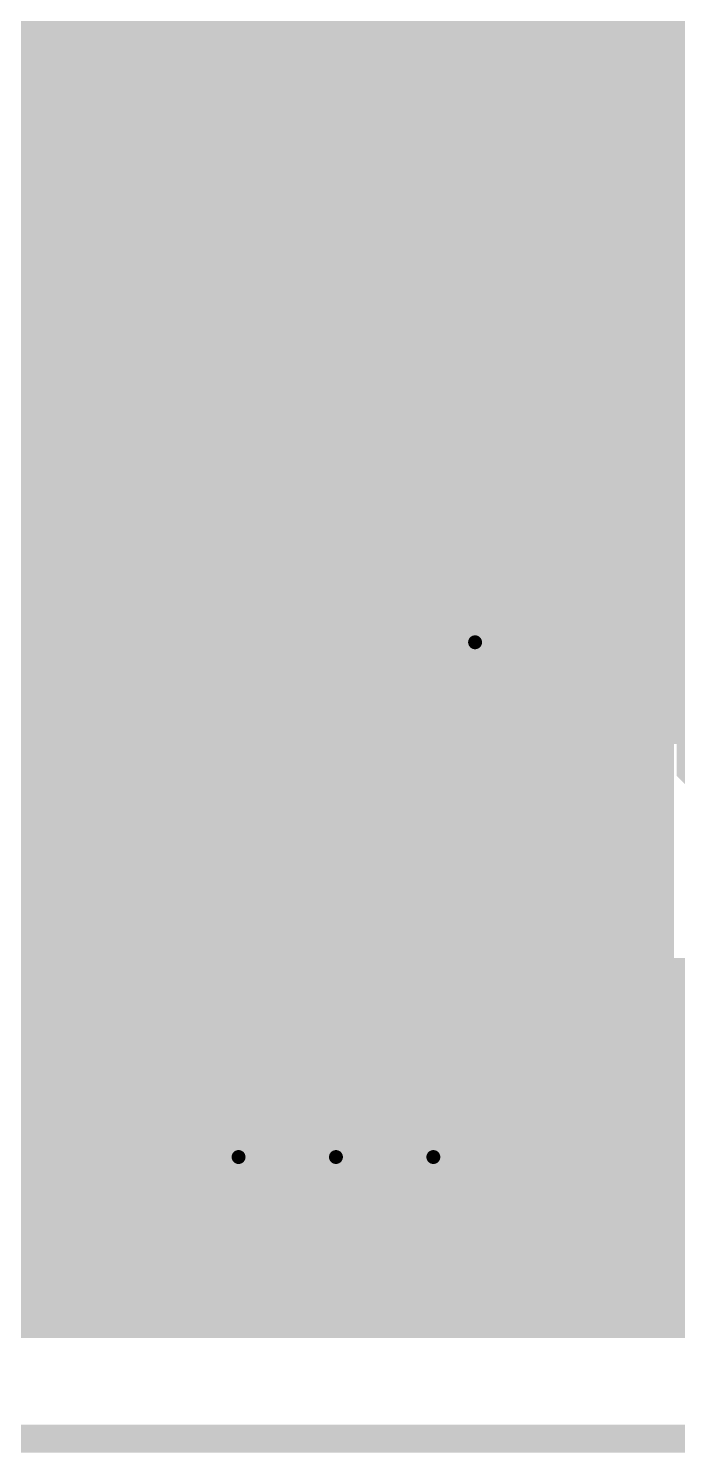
# Model space of a CAD drawing. Extents: x -72 to 72, y -47 to 50.
# Drawn here: x 55.99 to 61.92, y -6.13 to 6.87 of the extents above; entities that cross this region are included whole.
import ezdxf

# ---------------------------------------------------------------- set-up
doc = ezdxf.new("R2010")
doc.units = 0
doc.header["$MEASUREMENT"] = 0
doc.layers.get('0').update_dxf_attribs({"linetype": 'CONTINUOUS'})
for name, color, linetype in [('22-303-0_BOT', 7, 'CONTINUOUS'), ('22-303-0_DRD', 7, 'CONTINUOUS'), ('22-303-0_GND', 6, 'CONTINUOUS'), ('22-303-0_IN1', 4, 'CONTINUOUS'), ('22-303-0_IN2', 3, 'CONTINUOUS'), ('22-303-0_PWR', 5, 'CONTINUOUS'), ('22-303-0_SMB', 10, 'CONTINUOUS'), ('22-303-0_SMT', 14, 'CONTINUOUS'), ('22-303-0_SPB', 9, 'CONTINUOUS'), ('22-303-0_SPT', 12, 'CONTINUOUS'), ('22-303-0_SSB', 11, 'CONTINUOUS'), ('22-303-0_SST', 13, 'CONTINUOUS'), ('22-303-0_TOP', 8, 'CONTINUOUS'), ('THRUHOLE_TAP', 7, 'CONTINUOUS')]:
    doc.layers.add(name, color=color, linetype=linetype)

# ---------------------------------------------------------------- blocks, each defined once
blk = doc.blocks.new('RECTANGLE_9')
blk.add_solid([(0.508, 0.9017), (0.508, -0.9017), (-0.508, 0.9017), (-0.508, -0.9017)])
blk = doc.blocks.new('ROUND_44')
at = {"const_width": 0.29972}
blk.add_lwpolyline([(-0.14986, 0, 1), (0.14986, 0, 1)], format="xyb", close=True, dxfattribs=at)
blk = doc.blocks.new('ROUND_48')
at = {"const_width": 0.29972}
blk.add_lwpolyline([(-0.14986, 0, 1), (0.14986, 0, 1)], format="xyb", close=True, dxfattribs=at)
blk = doc.blocks.new('ROUND_81')
at = {"const_width": 0.0635}
blk.add_lwpolyline([(-0.03175, 0, 1), (0.03175, 0, 1)], format="xyb", close=True, dxfattribs=at)
blk = doc.blocks.new('ROUND_82')
at = {"const_width": 0.50038}
blk.add_lwpolyline([(-0.25019, 0, 1), (0.25019, 0, 1)], format="xyb", close=True, dxfattribs=at)
blk = doc.blocks.new('ROUND_53')
at = {"const_width": 0.29972}
blk.add_lwpolyline([(-0.14986, 0, 1), (0.14986, 0, 1)], format="xyb", close=True, dxfattribs=at)
blk = doc.blocks.new('RECTANGLE_7')
blk.add_solid([(0.8001, 1.6002), (0.8001, -1.6002), (-0.8001, 1.6002), (-0.8001, -1.6002)])
blk = doc.blocks.new('ROUND_95')
at = {"const_width": 0.10033}
blk.add_lwpolyline([(-0.050164, 0, 1), (0.050164, 0, 1)], format="xyb", close=True, dxfattribs=at)

msp = doc.modelspace()

# ---------------------------------------------------------------- linework, layer by layer
at = {"layer": '22-303-0_BOT'}
for points, const_width in [([(55.9054, 16.891), (55.9054, 2.4765)], 0.254), ([(56.134, 16.891), (56.134, 2.4765)], 0.254), ([(56.3626, 16.891), (56.3626, -4.953)], 0.254), ([(56.5912, 16.891), (56.5912, -4.953)], 0.254), ([(56.8198, 16.891), (56.8198, -4.953)], 0.254), ([(57.0484, 16.891), (57.0484, -4.953)], 0.254), ([(57.277, 16.891), (57.277, -4.953)], 0.254), ([(61.1632, 16.891), (61.1632, 6.15696)], 0.254), ([(61.3918, 16.891), (61.3918, 6.00964)], 0.254), ([(61.6204, 16.891), (61.6204, -4.953)], 0.254), ([(60.9346, 14.74978), (60.9346, 6.19252)], 0.254), ([(59.7916, 14.62278), (59.7916, 6.12394)], 0.254), ([(60.0202, 14.68882), (60.0202, 6.18998)], 0.254), ([(60.706, 14.56436), (60.706, 6.13664)], 0.254), ([(59.563, 14.43736), (59.563, 6.0579)], 0.254), ([(60.2488, 14.54404), (60.2488, 6.16458)], 0.254), ([(60.4774, 14.50848), (60.4774, 6.03504)], 0.254), ([(59.1058, 14.41704), (59.1058, 6.18744)], 0.254), ([(59.3344, 14.38148), (59.3344, 6.1722)], 0.254), ([(61.849, 12.2301), (61.849, 0.4699)], 0.254), ([(57.5056, 8.9535), (57.5056, -4.953)], 0.254), ([(57.7342, 8.9535), (57.7342, 5.81914)], 0.254), ([(57.9628, 8.9535), (57.9628, 6.09346)], 0.254), ([(58.1914, 8.9535), (58.1914, 6.18236)], 0.254), ([(58.42, 8.9535), (58.42, 6.17982)], 0.254), ([(58.6486, 8.9535), (58.6486, 6.07568)], 0.254), ([(58.8772, 8.9535), (58.8772, 6.1087)], 0.254), ([(62.69482, 6.9342), (54.8767, 6.9342)], 0.254), ([(62.70752, 6.7056), (54.64048, 6.7056)], 0.254), ([(62.738, 6.477), (44.77766, 6.477)], 0.254), ([(62.78118, 6.2484), (43.9674, 6.2484)], 0.254), ([(57.86882, 6.0198), (43.6626, 6.0198)], 0.254), ([(58.75782, 6.0198), (58.71464, 6.0198)], 0.254), ([(59.64682, 6.0198), (59.60364, 6.0198)], 0.254), ([(60.53582, 6.0198), (60.49264, 6.0198)], 0.254), ([(62.84468, 6.0198), (61.38164, 6.0198)], 0.254), ([(57.72404, 5.7912), (43.64228, 5.7912)], 0.254), ([(62.92342, 5.7912), (61.52896, 5.7912)], 0.254), ([(57.68848, 5.5626), (43.47464, 5.5626)], 0.254), ([(63.02502, 5.5626), (61.56452, 5.5626)], 0.254), ([(57.74436, 5.334), (44.1579, 5.334)], 0.254), ([(57.7342, 5.35686), (57.7342, 4.93014)], 0.254), ([(63.1444, 5.334), (61.50864, 5.334)], 0.254), ([(57.84596, 5.1054), (44.2722, 5.1054)], 0.254), ([(61.3918, 5.16382), (61.3918, 5.12064)], 0.254), ([(63.29172, 5.1054), (61.40704, 5.1054)], 0.254), ([(57.71388, 4.8768), (44.28744, 4.8768)], 0.254), ([(63.46698, 4.8768), (61.53658, 4.8768)], 0.254), ([(57.69102, 4.6482), (44.2087, 4.6482)], 0.254), ([(63.6778, 4.6482), (61.56198, 4.6482)], 0.254), ([(57.7342, 4.46786), (57.7342, 3.78714)], 0.254), ([(57.75706, 4.4196), (53.32222, 4.4196)], 0.254), ([(63.93434, 4.4196), (61.49594, 4.4196)], 0.254), ([(57.96534, 4.191), (53.50764, 4.191)], 0.254), ([(57.9628, 4.191), (57.9628, 4.06146)], 0.254), ([(64.25946, 4.191), (61.28766, 4.191)], 0.254), ([(61.3918, 4.27482), (61.3918, 3.97764)], 0.254), ([(57.84596, 3.9624), (53.56352, 3.9624)], 0.254), ([(64.69634, 3.9624), (61.40704, 3.9624)], 0.254), ([(57.71388, 3.7338), (53.52796, 3.7338)], 0.254), ([(65.4939, 3.7338), (61.53658, 3.7338)], 0.254), ([(57.69102, 3.5052), (53.38064, 3.5052)], 0.254), ([(70.612, 3.5052), (61.56198, 3.5052)], 0.254), ([(57.75706, 3.2766), (44.0944, 3.2766)], 0.254), ([(57.7342, 3.32486), (57.7342, -4.953)], 0.254), ([(70.612, 3.2766), (61.49594, 3.2766)], 0.254), ([(61.3918, 3.13182), (61.3918, -4.953)], 0.254), ([(57.96534, 3.048), (44.0944, 3.048)], 0.254), ([(57.9628, 3.048), (57.9628, -4.953)], 0.254), ([(58.85434, 3.048), (58.62066, 3.048)], 0.254), ([(58.6486, 3.06578), (58.6486, 2.4765)], 0.254), ([(58.8772, 3.03276), (58.8772, 2.4765)], 0.254), ([(59.74334, 3.048), (59.50966, 3.048)], 0.254), ([(59.563, 3.0861), (59.563, 2.4765)], 0.254), ([(59.7916, 3.02006), (59.7916, -4.953)], 0.254), ([(60.63234, 3.048), (60.39866, 3.048)], 0.254), ([(60.4774, 3.10896), (60.4774, -4.953)], 0.254), ([(60.706, 3.00736), (60.706, -4.953)], 0.254), ([(70.612, 3.048), (61.28766, 3.048)], 0.254), ([(58.1914, 2.9591), (58.1914, 2.4765)], 0.254), ([(58.42, 2.96418), (58.42, 2.4765)], 0.254), ([(59.1058, 2.95656), (59.1058, 2.4765)], 0.254), ([(59.3344, 2.9718), (59.3344, 2.4765)], 0.254), ([(60.0202, 2.95402), (60.0202, -4.953)], 0.254), ([(60.2488, 2.97688), (60.2488, -4.953)], 0.254), ([(60.9346, 2.95148), (60.9346, -4.953)], 0.254), ([(61.1632, 2.98704), (61.1632, -4.953)], 0.254), ([(70.612, 2.8194), (44.0944, 2.8194)], 0.254), ([(70.612, 2.5908), (44.0944, 2.5908)], 0.254), ([(56.2864, 2.4765), (54.6608, 2.4765)], 0.254), ([(56.2864, 2.4765), (56.2864, 0.0635)], 0.254), ([(59.6392, 2.4765), (58.0136, 2.4765), (58.0136, 0.0635)], 0.254), ([(58.8264, 2.4765), (58.8264, 1.27)], 0.254), ([(59.6392, 2.4765), (59.6392, 0.0635)], 0.254), ([(58.0136, 2.3622), (56.2864, 2.3622)], 0.254), ([(70.612, 2.3622), (59.6392, 2.3622)], 0.254), ([(58.0136, 2.1336), (56.2864, 2.1336)], 0.254), ([(70.612, 2.1336), (59.6392, 2.1336)], 0.254), ([(58.0136, 1.905), (56.2864, 1.905)], 0.254), ([(70.612, 1.905), (59.6392, 1.905)], 0.254), ([(58.0136, 1.6764), (56.2864, 1.6764)], 0.254), ([(70.612, 1.6764), (59.6392, 1.6764)], 0.254), ([(58.0136, 1.4478), (56.2864, 1.4478)], 0.254), ([(70.612, 1.4478), (59.6392, 1.4478)], 0.254), ([(58.8264, 1.27), (60.071, 1.27)], 0.381), ([(58.0136, 1.2192), (56.2864, 1.2192)], 0.254), ([(58.0136, 1.27), (58.8264, 1.27)], 0.254), ([(58.8264, 0.0635), (58.8264, 1.27)], 0.254), ([(59.6392, 1.27), (58.8264, 1.27)], 0.254), ([(70.612, 1.2192), (59.6392, 1.2192)], 0.254), ([(58.0136, 0.9906), (56.2864, 0.9906)], 0.254), ([(70.612, 0.9906), (59.6392, 0.9906)], 0.254), ([(58.0136, 0.762), (56.2864, 0.762)], 0.254), ([(70.612, 0.762), (59.6392, 0.762)], 0.254), ([(58.0136, 0.5334), (56.2864, 0.5334)], 0.254), ([(70.612, 0.5334), (59.6392, 0.5334)], 0.254), ([(63.9699, 0.4699), (61.7601, 0.4699), (61.7601, -1.7399)], 0.254), ([(58.0136, 0.3048), (56.2864, 0.3048)], 0.254), ([(61.7601, 0.3048), (59.6392, 0.3048)], 0.254), ([(61.7601, 0.0762), (44.08424, 0.0762)], 0.254), ([(56.2864, 0.0635), (54.6608, 0.0635)], 0.254), ([(55.9054, 0.0635), (55.9054, -0.6985)], 0.254), ([(56.134, 0.0635), (56.134, -0.6985)], 0.254), ([(59.6392, 0.0635), (58.0136, 0.0635)], 0.254), ([(58.1914, 0.0635), (58.1914, -0.6985)], 0.254), ([(58.42, 0.0635), (58.42, -0.6985)], 0.254), ([(58.6486, 0.0635), (58.6486, -0.6985)], 0.254), ([(58.8772, 0.0635), (58.8772, -0.6985)], 0.254), ([(59.1058, 0.0635), (59.1058, -0.6985)], 0.254), ([(59.3344, 0.0635), (59.3344, -0.6985)], 0.254), ([(59.563, 0.0635), (59.563, -0.6985)], 0.254), ([(61.7601, -0.1524), (44.2468, -0.1524)], 0.254), ([(61.7601, -0.381), (44.29252, -0.381)], 0.254), ([(61.7601, -0.6096), (44.2468, -0.6096)], 0.254), ([(56.2864, -0.6985), (54.6608, -0.6985)], 0.254), ([(56.2864, -0.6985), (56.2864, -3.1115)], 0.254), ([(59.6392, -0.6985), (58.0136, -0.6985), (58.0136, -3.1115)], 0.254), ([(58.8264, -0.6985), (58.8264, -1.905)], 0.254), ([(59.6392, -0.6985), (59.6392, -3.1115)], 0.254), ([(58.0136, -0.8382), (56.2864, -0.8382)], 0.254), ([(61.7601, -0.8382), (59.6392, -0.8382)], 0.254), ([(58.0136, -1.0668), (56.2864, -1.0668)], 0.254), ([(61.7601, -1.0668), (59.6392, -1.0668)], 0.254), ([(58.0136, -1.2954), (56.2864, -1.2954)], 0.254), ([(61.7601, -1.2954), (59.6392, -1.2954)], 0.254), ([(58.0136, -1.524), (56.2864, -1.524)], 0.254), ([(61.7601, -1.524), (59.6392, -1.524)], 0.254), ([(58.0136, -1.7526), (56.2864, -1.7526)], 0.254), ([(58.8264, -1.905), (58.8264, -3.4036), (58.801, -3.429)], 0.635), ([(58.8264, -1.905), (58.8264, -3.4036), (58.801, -3.429), (58.8264, -3.4036), (58.8264, -1.905)], 0.635), ([(70.612, -1.7526), (59.6392, -1.7526)], 0.254), ([(63.9699, -1.7399), (61.7601, -1.7399)], 0.254), ([(61.849, -1.7399), (61.849, -4.953)], 0.254), ([(58.0136, -1.905), (58.8264, -1.905)], 0.254), ([(58.8264, -3.1115), (58.8264, -1.905)], 0.254), ([(59.6392, -1.905), (58.8264, -1.905)], 0.254), ([(58.0136, -1.9812), (56.2864, -1.9812)], 0.254), ([(70.612, -1.9812), (59.6392, -1.9812)], 0.254), ([(58.0136, -2.2098), (56.2864, -2.2098)], 0.254), ([(70.612, -2.2098), (59.6392, -2.2098)], 0.254), ([(58.0136, -2.4384), (56.2864, -2.4384)], 0.254), ([(70.612, -2.4384), (59.6392, -2.4384)], 0.254), ([(58.0136, -2.667), (56.2864, -2.667)], 0.254), ([(70.612, -2.667), (59.6392, -2.667)], 0.254), ([(58.0136, -2.8956), (56.2864, -2.8956)], 0.254), ([(70.612, -2.8956), (59.6392, -2.8956)], 0.254), ([(56.2864, -3.1115), (54.6608, -3.1115)], 0.254), ([(55.9054, -3.1115), (55.9054, -4.953)], 0.254), ([(56.134, -3.1115), (56.134, -4.953)], 0.254), ([(59.6392, -3.1115), (58.0136, -3.1115)], 0.254), ([(58.1914, -3.1115), (58.1914, -4.953)], 0.254), ([(58.42, -3.1115), (58.42, -4.953)], 0.254), ([(58.6486, -3.1115), (58.6486, -4.953)], 0.254), ([(58.8772, -3.1115), (58.8772, -4.953)], 0.254), ([(59.1058, -3.1115), (59.1058, -4.953)], 0.254), ([(59.3344, -3.1115), (59.3344, -4.953)], 0.254), ([(59.563, -3.1115), (59.563, -4.953)], 0.254), ([(70.612, -3.1242), (43.9674, -3.1242)], 0.254), ([(70.612, -3.3528), (43.9674, -3.3528)], 0.254), ([(70.612, -3.5814), (44.79544, -3.5814)], 0.254), ([(68.7197, -3.81), (53.41366, -3.81)], 0.254), ([(68.52158, -4.0386), (53.62194, -4.0386)], 0.254), ([(68.43014, -4.2672), (53.68798, -4.2672)], 0.254), ([(68.41236, -4.4958), (53.66258, -4.4958)], 0.254), ([(68.46062, -4.7244), (53.53304, -4.7244)], 0.254), ([(68.59016, -4.953), (45.6819, -4.953)], 0.254)]:
    msp.add_lwpolyline(points, dxfattribs=dict(at, const_width=const_width))
at = {"layer": '22-303-0_BOT', "const_width": 0.254}
for points in [[(58.293, 6.19252, 0.4142136), (57.68848, 5.588)], [(58.7375, 5.99694, 0.2097578), (58.293, 6.192)], [(59.182, 6.19252, 0.2097581), (58.73711, 5.99729)], [(59.6265, 5.99694, 0.2097578), (59.182, 6.192)], [(60.071, 6.19252, 0.2097581), (59.62611, 5.99729)], [(60.5155, 5.99694, 0.2097578), (60.071, 6.192)], [(60.96, 6.19252, 0.2097581), (60.51511, 5.99729)], [(61.56452, 5.588, 0.4142136), (60.96, 6.19252)], [(57.68848, 5.588, 0.2097575), (57.8837, 5.14311)], [(61.36894, 5.1435, 0.2097578), (61.564, 5.588)], [(57.88406, 5.1435, 0.2097578), (57.689, 4.699)], [(61.56452, 4.699, 0.2097575), (61.36929, 5.14388)], [(57.68848, 4.699, 0.3195268), (58.09488, 4.1275)], [(61.15558, 4.1275, 0.3206216), (61.56452, 4.699)], [(58.09488, 4.1275, 0.3195266), (57.68848, 3.556)], [(61.56452, 3.556, 0.3206225), (61.15558, 4.1275)], [(57.68848, 3.556, 0.4142136), (58.293, 2.95148)], [(60.96, 2.95148, 0.4142136), (61.56452, 3.556)], [(58.293, 2.95148, 0.2097569), (58.73788, 3.1467)], [(58.7375, 3.14706, 0.2097578), (59.182, 2.952)], [(59.182, 2.95148, 0.2097569), (59.62688, 3.1467)], [(59.6265, 3.14706, 0.2097578), (60.071, 2.952)], [(60.071, 2.95148, 0.2097569), (60.51588, 3.1467)], [(60.5155, 3.14706, 0.2097578), (60.96, 2.952)]]:
    msp.add_lwpolyline(points, format="xyb", dxfattribs=at)
at = {"layer": '22-303-0_DRD', "const_width": 0.254}
for points in [[(58.928, 6.223), (57.658, 4.953)], [(58.928, 4.953), (57.658, 6.223)], [(59.817, 6.223), (58.547, 4.953)], [(59.817, 4.953), (58.547, 6.223)], [(60.706, 6.223), (59.436, 4.953)], [(60.706, 4.953), (59.436, 6.223)], [(61.595, 6.223), (60.325, 4.953)], [(61.595, 4.953), (60.325, 6.223)], [(58.928, 5.334), (57.658, 4.064)], [(58.928, 4.064), (57.658, 5.334)], [(59.817, 5.334), (58.547, 4.064)], [(59.817, 4.064), (58.547, 5.334)], [(60.706, 5.334), (59.436, 4.064)], [(60.706, 4.064), (59.436, 5.334)], [(61.595, 5.334), (60.325, 4.064)], [(61.595, 4.064), (60.325, 5.334)], [(58.928, 4.191), (57.658, 2.921)], [(58.928, 2.921), (57.658, 4.191)], [(59.817, 4.191), (58.547, 2.921)], [(59.817, 2.921), (58.547, 4.191)], [(60.706, 4.191), (59.436, 2.921)], [(60.706, 2.921), (59.436, 4.191)], [(61.595, 4.191), (60.325, 2.921)], [(61.595, 2.921), (60.325, 4.191)], [(60.706, 1.905), (59.436, 0.635)], [(60.706, 0.635), (59.436, 1.905)], [(58.547, -2.794), (57.277, -4.064)], [(58.547, -4.064), (57.277, -2.794)], [(59.436, -2.794), (58.166, -4.064)], [(59.436, -4.064), (58.166, -2.794)], [(59.436, -2.794), (58.166, -4.064)], [(59.436, -4.064), (58.166, -2.794)], [(59.436, -2.794), (58.166, -4.064)], [(59.436, -4.064), (58.166, -2.794)], [(60.325, -2.794), (59.055, -4.064)], [(60.325, -4.064), (59.055, -2.794)], [(69.99986, -5.99948), (-69.99986, -5.99948)]]:
    msp.add_lwpolyline(points, dxfattribs=at)
at = {"layer": '22-303-0_GND', "const_width": 0.254}
msp.add_lwpolyline([(69.99986, -5.99948), (-69.99986, -5.99948)], dxfattribs=at)
at = {"layer": '22-303-0_IN1'}
for points, const_width in [([(56.9214, 17.526), (56.9214, 2.413)], 0.254), ([(57.15, 17.526), (57.15, 2.413)], 0.254), ([(57.3786, 17.526), (57.3786, 2.413)], 0.254), ([(60.1218, 17.526), (60.1218, 2.413)], 0.254), ([(60.3504, 17.526), (60.3504, 2.413)], 0.254), ([(60.579, 17.526), (60.579, 2.413)], 0.254), ([(60.8076, 17.526), (60.8076, 2.413)], 0.254), ([(61.0362, 17.526), (61.0362, 2.413)], 0.254), ([(61.2648, 17.526), (61.2648, 2.413)], 0.254), ([(61.4934, 17.526), (61.4934, 2.413)], 0.254), ([(61.595, 17.526), (61.595, 2.413)], 0.254), ([(60.96, 5.588), (60.96, 14.986), (60.79236, 15.15364), (60.49264, 15.15364), (60.452, 15.113)], 1.27), ([(56.769, 14.732), (56.769, 2.413)], 0.254), ([(58.7502, 8.60806), (58.7502, 2.413)], 0.254), ([(57.6072, 8.53186), (57.6072, 2.413)], 0.254), ([(58.9788, 8.36676), (58.9788, 2.413)], 0.254), ([(59.8932, 8.36676), (59.8932, 2.413)], 0.254), ([(57.8358, 8.255), (57.8358, 2.413)], 0.254), ([(58.5216, 8.27278), (58.5216, 2.413)], 0.254), ([(59.2074, 8.2042), (59.2074, 2.413)], 0.254), ([(59.6646, 8.2042), (59.6646, 2.413)], 0.254), ([(58.0644, 8.1661), (58.0644, 2.413)], 0.254), ([(58.293, 8.17118), (58.293, 2.413)], 0.254), ([(59.436, 8.15848), (59.436, 2.413)], 0.254), ([(61.595, 6.985), (56.769, 6.985)], 0.254), ([(61.595, 6.7564), (56.769, 6.7564)], 0.254), ([(61.595, 6.5278), (56.769, 6.5278)], 0.254), ([(61.595, 6.2992), (56.769, 6.2992)], 0.254), ([(61.341, 6.35), (57.658, 6.35), (57.658, 3.048)], 0.254), ([(57.7596, 6.35), (57.7596, 3.048)], 0.254), ([(57.9882, 6.35), (57.9882, 3.048)], 0.254), ([(58.2168, 6.35), (58.2168, 3.048)], 0.254), ([(58.4454, 6.35), (58.4454, 3.048)], 0.254), ([(58.674, 6.35), (58.674, 3.048)], 0.254), ([(58.9026, 6.35), (58.9026, 3.048)], 0.254), ([(59.1312, 6.35), (59.1312, 3.048)], 0.254), ([(59.3598, 6.35), (59.3598, 3.048)], 0.254), ([(59.5884, 6.35), (59.5884, 3.048)], 0.254), ([(59.817, 6.35), (59.817, 3.048)], 0.254), ([(60.0456, 6.35), (60.0456, 3.048)], 0.254), ([(60.2742, 6.35), (60.2742, 3.048)], 0.254), ([(60.5028, 6.35), (60.5028, 3.048)], 0.254), ([(60.7314, 6.35), (60.7314, 3.048)], 0.254), ([(60.96, 6.35), (60.96, 3.048)], 0.254), ([(61.1886, 6.35), (61.1886, 3.048)], 0.254), ([(61.341, 6.35), (61.341, 3.048)], 0.254), ([(61.341, 6.1214), (57.658, 6.1214)], 0.254), ([(61.595, 6.0706), (56.769, 6.0706)], 0.254), ([(60.96, 4.699), (60.96, 5.588)], 1.27), ([(61.341, 5.8928), (57.658, 5.8928)], 0.254), ([(61.595, 5.842), (56.769, 5.842)], 0.254), ([(61.595, 5.6134), (56.769, 5.6134)], 0.254), ([(61.341, 5.6642), (57.658, 5.6642)], 0.254), ([(61.595, 5.3848), (56.769, 5.3848)], 0.254), ([(61.341, 5.4356), (57.658, 5.4356)], 0.254), ([(61.341, 5.207), (57.658, 5.207)], 0.254), ([(61.595, 5.1562), (56.769, 5.1562)], 0.254), ([(61.341, 4.9784), (57.658, 4.9784)], 0.254), ([(61.595, 4.9276), (56.769, 4.9276)], 0.254), ([(61.595, 4.699), (56.769, 4.699)], 0.254), ([(61.341, 4.7498), (57.658, 4.7498)], 0.254), ([(61.595, 4.4704), (56.769, 4.4704)], 0.254), ([(61.341, 4.5212), (57.658, 4.5212)], 0.254), ([(61.595, 4.2418), (56.769, 4.2418)], 0.254), ([(61.341, 4.2926), (57.658, 4.2926)], 0.254), ([(61.341, 4.064), (57.658, 4.064)], 0.254), ([(61.595, 4.0132), (56.769, 4.0132)], 0.254), ([(61.595, 3.7846), (56.769, 3.7846)], 0.254), ([(61.341, 3.8354), (57.658, 3.8354)], 0.254), ([(61.595, 3.556), (56.769, 3.556)], 0.254), ([(61.341, 3.6068), (57.658, 3.6068)], 0.254), ([(61.595, 3.3274), (56.769, 3.3274)], 0.254), ([(61.341, 3.3782), (57.658, 3.3782)], 0.254), ([(61.341, 3.1496), (57.658, 3.1496)], 0.254), ([(61.595, 3.0988), (56.769, 3.0988)], 0.254), ([(58.166, 3.048), (57.658, 3.048)], 0.254), ([(61.341, 3.048), (58.166, 3.048)], 0.254), ([(61.595, 2.8702), (56.769, 2.8702)], 0.254), ([(61.595, 2.6416), (56.769, 2.6416)], 0.254), ([(61.595, 2.413), (56.769, 2.413)], 0.254)]:
    msp.add_lwpolyline(points, dxfattribs=dict(at, const_width=const_width))
at = {"layer": '22-303-0_IN2', "const_width": 0.254}
for points in [[(64.84874, 10.9347), (60.80506, 6.89356)], [(61.849, 7.93496), (61.849, 0.4699)], [(61.6204, 7.70636), (61.6204, -4.953)], [(61.3918, 7.47776), (61.3918, 6.00964)], [(61.1632, 7.24916), (61.1632, 6.15696)], [(62.69482, 6.9342), (60.84824, 6.9342)], [(60.9346, 7.02056), (60.9346, 6.19252)], [(60.706, 6.81228), (60.706, 6.13664)], [(62.70752, 6.7056), (54.64048, 6.7056)], [(60.452, 6.7437), (54.70144, 6.7437)], [(55.9054, 6.7437), (55.9054, -4.953)], [(56.134, 6.7437), (56.134, -4.953)], [(56.3626, 6.7437), (56.3626, -4.953)], [(56.5912, 6.7437), (56.5912, -4.953)], [(56.8198, 6.7437), (56.8198, -4.953)], [(57.0484, 6.7437), (57.0484, -4.953)], [(57.277, 6.7437), (57.277, -4.953)], [(57.5056, 6.7437), (57.5056, -4.953)], [(57.7342, 6.7437), (57.7342, 5.81914)], [(57.9628, 6.7437), (57.9628, 6.09346)], [(58.1914, 6.7437), (58.1914, 6.18236)], [(58.42, 6.7437), (58.42, 6.17982)], [(58.6486, 6.7437), (58.6486, 6.07568)], [(58.8772, 6.7437), (58.8772, 6.1087)], [(59.1058, 6.7437), (59.1058, 6.18744)], [(59.3344, 6.7437), (59.3344, 6.1722)], [(59.563, 6.7437), (59.563, 6.0579)], [(59.7916, 6.7437), (59.7916, 6.12394)], [(60.0202, 6.7437), (60.0202, 6.18998)], [(60.2488, 6.7437), (60.2488, 6.16458)], [(60.4774, 6.7437), (60.4774, 6.03504)], [(62.738, 6.477), (44.77766, 6.477)], [(62.78118, 6.2484), (42.25544, 6.2484)], [(57.86882, 6.0198), (42.02684, 6.0198)], [(58.75782, 6.0198), (58.71464, 6.0198)], [(59.64682, 6.0198), (59.60364, 6.0198)], [(60.53582, 6.0198), (60.49264, 6.0198)], [(62.84468, 6.0198), (61.38164, 6.0198)], [(57.72404, 5.7912), (41.79824, 5.7912)], [(62.92342, 5.7912), (61.52896, 5.7912)], [(57.68848, 5.5626), (41.56964, 5.5626)], [(63.02502, 5.5626), (61.56452, 5.5626)], [(57.74436, 5.334), (52.39004, 5.334)], [(57.7342, 5.35686), (57.7342, 4.93014)], [(63.1444, 5.334), (61.50864, 5.334)], [(57.84596, 5.1054), (52.61864, 5.1054)], [(61.3918, 5.16382), (61.3918, 5.12064)], [(63.29172, 5.1054), (61.40704, 5.1054)], [(57.71388, 4.8768), (53.48224, 4.8768)], [(63.46698, 4.8768), (61.53658, 4.8768)], [(57.69102, 4.6482), (53.71084, 4.6482)], [(63.6778, 4.6482), (61.56198, 4.6482)], [(57.7342, 4.46786), (57.7342, 3.78714)], [(57.75706, 4.4196), (53.92928, 4.4196)], [(63.93434, 4.4196), (61.49594, 4.4196)], [(57.96534, 4.191), (54.0004, 4.191)], [(57.9628, 4.191), (57.9628, 4.06146)], [(64.25946, 4.191), (61.28766, 4.191)], [(61.3918, 4.27482), (61.3918, 3.97764)], [(57.84596, 3.9624), (54.0004, 3.9624)], [(64.69634, 3.9624), (61.40704, 3.9624)], [(57.71388, 3.7338), (54.0004, 3.7338)], [(65.4939, 3.7338), (61.53658, 3.7338)], [(57.69102, 3.5052), (53.95976, 3.5052)], [(70.612, 3.5052), (61.56198, 3.5052)], [(57.75706, 3.2766), (53.76164, 3.2766)], [(57.7342, 3.32486), (57.7342, -4.953)], [(70.612, 3.2766), (61.49594, 3.2766)], [(61.3918, 3.13182), (61.3918, -4.953)], [(57.96534, 3.048), (53.53304, 3.048)], [(57.9628, 3.048), (57.9628, -4.953)], [(58.85434, 3.048), (58.62066, 3.048)], [(58.6486, 3.06578), (58.6486, -4.953)], [(58.8772, 3.03276), (58.8772, -4.953)], [(59.74334, 3.048), (59.50966, 3.048)], [(59.563, 3.0861), (59.563, -4.953)], [(59.7916, 3.02006), (59.7916, -4.953)], [(60.63234, 3.048), (60.39866, 3.048)], [(60.4774, 3.10896), (60.4774, -4.953)], [(60.706, 3.00736), (60.706, -4.953)], [(70.612, 3.048), (61.28766, 3.048)], [(58.1914, 2.9591), (58.1914, -4.953)], [(58.42, 2.96418), (58.42, -4.953)], [(59.1058, 2.95656), (59.1058, -4.953)], [(59.3344, 2.9718), (59.3344, -4.953)], [(60.0202, 2.95402), (60.0202, -4.953)], [(60.2488, 2.97688), (60.2488, -4.953)], [(60.9346, 2.95148), (60.9346, -4.953)], [(61.1632, 2.98704), (61.1632, -4.953)], [(70.612, 2.8194), (53.4924, 2.8194)], [(70.612, 2.5908), (53.4924, 2.5908)], [(70.612, 2.3622), (53.4924, 2.3622)], [(70.612, 2.1336), (53.4924, 2.1336)], [(70.612, 1.905), (54.5719, 1.905)], [(70.612, 1.6764), (54.6862, 1.6764)], [(70.612, 1.4478), (54.70144, 1.4478)], [(70.612, 1.2192), (54.6227, 1.2192)], [(70.612, 0.9906), (54.38648, 0.9906)], [(70.612, 0.762), (53.4924, 0.762)], [(70.612, 0.5334), (53.4924, 0.5334)], [(63.9699, 0.4699), (61.7601, 0.4699), (61.7601, -1.7399)], [(61.7601, 0.3048), (53.4924, 0.3048)], [(61.7601, 0.0762), (53.4924, 0.0762)], [(61.7601, -0.1524), (53.4924, -0.1524)], [(61.7601, -0.381), (53.4924, -0.381)], [(61.7601, -0.6096), (53.4924, -0.6096)], [(61.7601, -0.8382), (54.33314, -0.8382)], [(61.7601, -1.0668), (54.60746, -1.0668)], [(61.7601, -1.2954), (54.69636, -1.2954)], [(61.7601, -1.524), (54.69382, -1.524)], [(70.612, -1.7526), (54.58968, -1.7526)], [(63.9699, -1.7399), (61.7601, -1.7399)], [(61.849, -1.7399), (61.849, -4.953)], [(70.612, -1.9812), (54.25694, -1.9812)], [(70.612, -2.2098), (53.4924, -2.2098)], [(70.612, -2.4384), (53.4924, -2.4384)], [(70.612, -2.667), (53.4924, -2.667)], [(70.612, -2.8956), (53.4924, -2.8956)], [(70.612, -3.1242), (53.4924, -3.1242)], [(70.612, -3.3528), (53.4924, -3.3528)], [(70.612, -3.5814), (53.4924, -3.5814)], [(70.612, -3.81), (53.4924, -3.81)], [(70.612, -4.0386), (53.62194, -4.0386)], [(70.612, -4.2672), (53.68798, -4.2672)], [(70.612, -4.4958), (53.66258, -4.4958)], [(70.612, -4.7244), (53.53304, -4.7244)], [(70.612, -4.953), (45.6819, -4.953)]]:
    msp.add_lwpolyline(points, dxfattribs=at)
for points in [[(60.452, 6.7437, 0.1989116), (60.80223, 6.88877)], [(60.452, 6.7437, 0.1989116), (60.80223, 6.88877)], [(58.293, 6.19252, 0.4142136), (57.68848, 5.588)], [(58.7375, 5.99694, 0.2097578), (58.293, 6.192)], [(59.182, 6.19252, 0.2097581), (58.73711, 5.99729)], [(59.6265, 5.99694, 0.2097578), (59.182, 6.192)], [(60.071, 6.19252, 0.2097581), (59.62611, 5.99729)], [(60.5155, 5.99694, 0.2097578), (60.071, 6.192)], [(60.96, 6.19252, 0.2097581), (60.51511, 5.99729)], [(61.56452, 5.588, 0.4142136), (60.96, 6.19252)], [(57.68848, 5.588, 0.2097575), (57.8837, 5.14311)], [(61.36894, 5.1435, 0.2097578), (61.564, 5.588)], [(57.88406, 5.1435, 0.2097578), (57.689, 4.699)], [(61.56452, 4.699, 0.2097575), (61.36929, 5.14388)], [(57.68848, 4.699, 0.3195268), (58.09488, 4.1275)], [(61.15558, 4.1275, 0.3206216), (61.56452, 4.699)], [(58.09488, 4.1275, 0.3195266), (57.68848, 3.556)], [(61.56452, 3.556, 0.3206225), (61.15558, 4.1275)], [(57.68848, 3.556, 0.4142136), (58.293, 2.95148)], [(60.96, 2.95148, 0.4142136), (61.56452, 3.556)], [(58.293, 2.95148, 0.2097569), (58.73788, 3.1467)], [(58.7375, 3.14706, 0.2097578), (59.182, 2.952)], [(59.182, 2.95148, 0.2097569), (59.62688, 3.1467)], [(59.6265, 3.14706, 0.2097578), (60.071, 2.952)], [(60.071, 2.95148, 0.2097569), (60.51588, 3.1467)], [(60.5155, 3.14706, 0.2097578), (60.96, 2.952)]]:
    msp.add_lwpolyline(points, format="xyb", dxfattribs=at)
at = {"layer": '22-303-0_PWR', "const_width": 0.254}
msp.add_lwpolyline([(69.99986, -5.99948), (-69.99986, -5.99948)], dxfattribs=at)
at = {"layer": '22-303-0_SSB', "const_width": 0.1524}
for points in [[(59.817, -0.127), (59.817, 2.667), (54.483, 2.667), (54.483, -0.127), (59.817, -0.127)], [(60.86856, 2.46126), (61.0362, 2.51968), (61.20638, 2.51968), (61.37656, 2.46126), (61.37656, 2.10566), (61.20638, 2.0447), (61.0362, 2.0447), (60.86856, 2.10566), (60.86856, 2.46126), (60.69838, 2.51968), (60.5282, 2.51968), (60.36056, 2.46126), (60.36056, 2.10566), (60.5282, 2.0447), (60.69838, 2.0447), (60.86856, 2.10566)], [(60.5282, 1.2065), (60.36056, 1.32588), (60.36056, 1.5621), (60.5282, 1.68148), (60.69838, 1.68148), (61.0362, 1.44526), (61.37656, 1.68148), (61.37656, 1.2065)], [(60.86856, 0.66548), (60.36056, 0.84328)], [(60.86856, 0.3683), (60.86856, 0.7239), (61.0362, 0.84328), (61.20638, 0.84328), (61.37656, 0.7239), (61.37656, 0.3683), (60.36056, 0.3683)], [(59.817, -3.302), (59.817, -0.508), (54.483, -0.508), (54.483, -3.302), (59.817, -3.302)], [(60.36056, -1.01092), (61.37656, -0.65532), (61.37656, -1.12776)], [(60.5282, -1.96596), (60.36056, -1.84912), (60.36056, -1.61036), (60.5282, -1.49352), (60.69838, -1.49352), (61.0362, -1.72974), (61.37656, -1.49352), (61.37656, -1.96596)], [(60.86856, -2.50952), (60.36056, -2.33172)], [(60.86856, -2.80416), (60.86856, -2.44856), (61.0362, -2.33172), (61.20638, -2.33172), (61.37656, -2.44856), (61.37656, -2.80416), (60.36056, -2.80416)]]:
    msp.add_lwpolyline(points, dxfattribs=at)
at = {"layer": '22-303-0_SST'}
for points, const_width in [([(60.04814, 5.06222), (59.8805, 4.94284), (59.71032, 4.88442), (59.3725, 4.88442), (59.20232, 4.94284), (59.03214, 5.06222), (59.03214, 5.17906), (59.20232, 5.29844), (59.3725, 5.35686), (59.71032, 5.35686), (59.8805, 5.29844), (60.04814, 5.17906), (60.04814, 5.06222)], 0.1524), ([(59.8805, 4.04622), (60.04814, 4.16306), (60.04814, 4.40182), (59.8805, 4.51866), (59.71032, 4.51866), (59.3725, 4.28244), (59.03214, 4.51866), (59.03214, 4.04622)], 0.1524), ([(57.98312, 3.95732), (57.65546, 3.95732)], 0.1524), ([(57.6961, 3.99288), (57.6961, 3.61696)], 0.1524), ([(57.83326, 4.02844), (57.83326, 3.5814)], 0.1524), ([(57.97042, 3.96748), (57.97042, 3.63982)], 0.1524), ([(58.04154, 3.82016), (57.5945, 3.82016)], 0.1524), ([(58.00598, 3.683), (57.63006, 3.683)], 0.1524), ([(59.8805, 3.68046), (60.04814, 3.62204), (60.04814, 3.26644), (59.8805, 3.20802), (59.20232, 3.20802), (59.03214, 3.26644), (59.03214, 3.62204), (59.20232, 3.68046)], 0.1524), ([(57.61228, 2.9972), (57.61228, 3.29692), (58.51398, 3.29692), (59.81192, 1.99898), (59.81192, -3.29692), (57.64276, -3.29692), (57.64276, -2.98704)], 0.1524), ([(70.46468, 1.36398), (60.66536, 1.36398), (60.66536, -2.2352), (70.46468, -2.2352), (70.46468, 1.36398)], 0.20066), ([(63.76416, 1.36398), (63.6651, 1.36398), (61.96584, 1.36398), (62.865, 0.56388)], 0.20066), ([(60.66536, 0.36576), (61.06414, 0.36576), (61.06414, -1.83388), (70.06336, -1.83388), (70.06336, 0.36576), (70.46468, 0.36576)], 0.20066)]:
    msp.add_lwpolyline(points, dxfattribs=dict(at, const_width=const_width))
at = {"layer": '22-303-0_SST', "const_width": 0.1524}
for points in [[(57.81802, 4.02844, 0.4142136), (57.5945, 3.80492)], [(58.04154, 3.80492, 0.4142136), (57.81802, 4.02844)], [(57.5945, 3.80492, 0.4142136), (57.81802, 3.5814)], [(57.81802, 3.5814, 0.4142136), (58.04154, 3.80492)], [(56.515, 3.1496, 0.4142136), (53.3654, 0)], [(59.6646, 0, 0.4142136), (56.515, 3.1496)], [(53.3654, 0, 0.4142136), (56.515, -3.1496)], [(56.515, -3.1496, 0.4142136), (59.6646, 0)]]:
    msp.add_lwpolyline(points, format="xyb", dxfattribs=at)
at = {"layer": '22-303-0_TOP'}
for points, const_width in [([(55.9054, 8.29564), (55.9054, 6.18744)], 0.254), ([(56.134, 8.29564), (56.134, 6.41604)], 0.254), ([(56.3626, 8.29564), (56.3626, 6.64464)], 0.254), ([(56.5912, 8.29564), (56.5912, 6.87324)], 0.254), ([(56.79948, 7.08152), (53.5559, 3.8354)], 0.254), ([(61.82106, 7.07644), (62.45352, 6.44652)], 0.254), ([(56.65216, 6.9342), (54.8767, 6.9342)], 0.254), ([(62.69482, 6.9342), (61.96584, 6.9342)], 0.254), ([(51.31054, 2.27584), (52.69484, 2.27584), (57.15, 6.731), (61.468, 6.731), (62.103, 6.096), (62.103, 0.127), (62.865, -0.635)], 0.381), ([(56.42356, 6.7056), (54.64048, 6.7056)], 0.254), ([(56.19496, 6.477), (44.77766, 6.477)], 0.254), ([(55.96636, 6.2484), (41.82618, 6.2484)], 0.254), ([(61.341, 5.842), (57.785, 5.842), (57.785, 3.048)], 0.254), ([(57.8866, 5.842), (57.8866, 3.048)], 0.254), ([(58.1152, 5.842), (58.1152, 3.048)], 0.254), ([(58.3438, 5.842), (58.3438, 3.048)], 0.254), ([(58.5724, 5.842), (58.5724, 3.048)], 0.254), ([(58.801, 5.842), (58.801, 3.048)], 0.254), ([(59.0296, 5.842), (59.0296, 3.048)], 0.254), ([(59.2582, 5.842), (59.2582, 3.048)], 0.254), ([(59.4868, 5.842), (59.4868, 3.048)], 0.254), ([(59.7154, 5.842), (59.7154, 3.048)], 0.254), ([(59.944, 5.842), (59.944, 3.048)], 0.254), ([(60.1726, 5.842), (60.1726, 3.048)], 0.254), ([(60.4012, 5.842), (60.4012, 3.048)], 0.254), ([(60.6298, 5.842), (60.6298, 3.048)], 0.254), ([(60.8584, 5.842), (60.8584, 3.048)], 0.254), ([(61.087, 5.842), (61.087, 3.048)], 0.254), ([(61.3156, 5.842), (61.3156, 3.048)], 0.254), ([(61.341, 5.842), (61.341, 3.048)], 0.254), ([(61.341, 5.6642), (57.785, 5.6642)], 0.254), ([(61.341, 5.4356), (57.785, 5.4356)], 0.254), ([(56.515, 2.49936), (56.515, 3.28422), (57.89168, 4.699), (58.293, 4.699)], 1.27), ([(61.341, 5.207), (57.785, 5.207)], 0.254), ([(60.071, 4.699), (59.182, 4.699), (58.293, 4.699)], 1.27), ([(60.071, 4.699), (60.96, 4.699)], 1.27), ([(61.341, 4.9784), (57.785, 4.9784)], 0.254), ([(61.341, 4.7498), (57.785, 4.7498)], 0.254), ([(61.341, 4.5212), (57.785, 4.5212)], 0.254), ([(61.341, 4.2926), (57.785, 4.2926)], 0.254), ([(61.341, 4.064), (57.785, 4.064)], 0.254), ([(61.341, 3.8354), (57.785, 3.8354)], 0.254), ([(61.341, 3.6068), (57.785, 3.6068)], 0.254), ([(61.341, 3.3782), (57.785, 3.3782)], 0.254), ([(61.341, 3.1496), (57.785, 3.1496)], 0.254), ([(61.341, 3.048), (57.785, 3.048)], 0.254), ([(56.515, 2.49936), (56.515, 2.413), (56.007, 2.921), (54.356, 2.921), (53.0606, 1.6256), (51.31054, 1.6256)], 0.381), ([(57.6199, 2.64922), (57.6199, 0.82042)], 0.254), ([(57.7342, 2.61874), (57.7342, 0.82042)], 0.254), ([(61.341, 2.6162), (57.785, 2.6162)], 0.254), ([(57.9628, 2.6162), (57.9628, 0.82042)], 0.254), ([(58.1914, 2.6162), (58.1914, 0.82042)], 0.254), ([(58.42, 2.6162), (58.42, 0.82042)], 0.254), ([(58.6486, 2.6162), (58.6486, 0.82042)], 0.254), ([(58.8772, 2.6162), (58.8772, 0.82042)], 0.254), ([(59.1058, 2.6162), (59.1058, 0.82042)], 0.254), ([(59.3344, 2.6162), (59.3344, 0.76708)], 0.254), ([(59.563, 2.6162), (59.563, 0.5715)], 0.254), ([(59.7916, 2.6162), (59.7916, 0.3429)], 0.254), ([(60.0202, 2.6162), (60.0202, 0.1143)], 0.254), ([(60.2488, 2.6162), (60.2488, -0.11176)], 0.254), ([(60.4774, 2.6162), (60.4774, -0.34036)], 0.254), ([(60.706, 2.6162), (60.706, -0.56896)], 0.254), ([(60.9346, 2.6162), (60.9346, -0.79756)], 0.254), ([(61.1632, 2.6162), (61.1632, -1.02616)], 0.254), ([(61.3918, 2.61874), (61.3918, -1.25476)], 0.254), ([(61.6077, 2.70764), (61.6077, 0.127)], 0.254), ([(61.6077, 2.5908), (57.6199, 2.5908)], 0.254), ([(61.6077, 2.3622), (57.6199, 2.3622)], 0.254), ([(61.6077, 2.1336), (57.6199, 2.1336)], 0.254), ([(61.6077, 1.905), (57.6199, 1.905)], 0.254), ([(61.6077, 1.6764), (57.6199, 1.6764)], 0.254), ([(61.6077, 1.4478), (57.6199, 1.4478)], 0.254), ([(61.6077, 1.2192), (57.6199, 1.2192)], 0.254), ([(61.6077, 0.9906), (57.6199, 0.9906)], 0.254), ([(59.11088, 0.82042), (57.6199, 0.82042)], 0.254), ([(61.6077, 0.762), (59.34202, 0.762)], 0.254), ([(59.4614, 0.6731), (61.7601, -1.62306)], 0.254), ([(61.6077, 0.5334), (59.6011, 0.5334)], 0.254), ([(51.31054, 0.32512), (59.11088, 0.32512), (61.595, -2.159), (63.881, -2.159), (64.86398, -1.17602), (64.86398, -0.635)], 0.381), ([(61.6077, 0.3048), (59.8297, 0.3048)], 0.254), ([(61.61024, 0.0762), (60.0583, 0.0762)], 0.254), ([(61.6204, 0.01524), (61.6204, -1.48336)], 0.254), ([(61.69406, -0.1524), (60.2869, -0.1524)], 0.254), ([(61.7601, -0.23114), (61.7601, -1.62306)], 0.254), ([(51.31054, -0.32512), (58.74512, -0.32512), (61.214, -2.794), (64.897, -2.794), (66.8655, -0.8255), (66.8655, -0.635)], 0.381), ([(61.7601, -0.381), (60.5155, -0.381)], 0.254), ([(51.31054, -2.27584), (52.44084, -2.27584), (54.864, -4.699), (59.436, -4.699), (60.706, -3.429), (66.294, -3.429), (68.86448, -0.85852), (68.86448, -0.635)], 0.381), ([(61.7601, -0.6096), (60.7441, -0.6096)], 0.254), ([(58.53938, -0.82042), (57.6199, -0.82042)], 0.254), ([(57.6199, -0.82042), (57.6199, -4.2037)], 0.254), ([(58.55716, -0.8382), (57.6199, -0.8382)], 0.254), ([(57.7342, -0.82042), (57.7342, -4.2037)], 0.254), ([(57.9628, -0.82042), (57.9628, -4.2037)], 0.254), ([(58.1914, -0.82042), (58.1914, -4.2037)], 0.254), ([(58.42, -0.82042), (58.42, -4.2037)], 0.254), ([(58.53938, -0.82042), (60.6552, -2.93624)], 0.254), ([(61.7601, -0.8382), (60.9727, -0.8382)], 0.254), ([(58.6486, -0.92964), (58.6486, -4.2037)], 0.254), ([(58.78576, -1.0668), (57.6199, -1.0668)], 0.254), ([(58.8772, -1.15824), (58.8772, -4.2037)], 0.254), ([(61.7601, -1.0668), (61.2013, -1.0668)], 0.254), ([(59.01436, -1.2954), (57.6199, -1.2954)], 0.254), ([(61.7601, -1.2954), (61.43244, -1.2954)], 0.254), ([(59.1058, -1.38684), (59.1058, -4.2037)], 0.254), ([(59.24296, -1.524), (57.6199, -1.524)], 0.254), ([(61.7601, -1.524), (61.66104, -1.524)], 0.254), ([(59.3344, -1.61544), (59.3344, -4.09956)], 0.254), ([(59.47156, -1.7526), (57.6199, -1.7526)], 0.254), ([(59.563, -1.84404), (59.563, -3.87096)], 0.254), ([(59.70016, -1.9812), (57.6199, -1.9812)], 0.254), ([(59.7916, -2.07264), (59.7916, -3.64236)], 0.254), ([(58.801, -3.429), (58.8264, -3.4036), (58.8264, -2.49936), (56.515, -2.49936)], 0.635), ([(59.92876, -2.2098), (57.6199, -2.2098)], 0.254), ([(60.0202, -2.30124), (60.0202, -3.41376)], 0.254), ([(60.15736, -2.4384), (57.6199, -2.4384)], 0.254), ([(55.4101, -2.49936), (56.515, -2.49936)], 0.254), ([(57.6199, -2.49936), (56.515, -2.49936)], 0.254), ([(60.2488, -2.52984), (60.2488, -3.18516)], 0.254), ([(60.38596, -2.667), (57.6199, -2.667)], 0.254), ([(60.4774, -2.75844), (60.4774, -2.98958)], 0.254), ([(60.61456, -2.8956), (57.6199, -2.8956)], 0.254), ([(60.35548, -3.07848), (59.23026, -4.2037)], 0.254), ([(60.30976, -3.1242), (57.6199, -3.1242)], 0.254), ([(60.08116, -3.3528), (57.6199, -3.3528)], 0.254), ([(59.85256, -3.5814), (57.6199, -3.5814)], 0.254), ([(59.62396, -3.81), (57.6199, -3.81)], 0.254), ([(60.91174, -3.9243), (59.88304, -4.953)], 0.254), ([(66.294, -3.9243), (60.91174, -3.9243)], 0.254), ([(60.9346, -3.9243), (60.9346, -4.953)], 0.254), ([(61.1632, -3.9243), (61.1632, -4.953)], 0.254), ([(61.3918, -3.9243), (61.3918, -4.953)], 0.254), ([(61.6204, -3.9243), (61.6204, -4.953)], 0.254), ([(61.849, -3.9243), (61.849, -4.953)], 0.254), ([(59.39536, -4.0386), (57.6199, -4.0386)], 0.254), ([(60.706, -4.13004), (60.706, -4.953)], 0.254), ([(68.52158, -4.0386), (60.79744, -4.0386)], 0.254), ([(59.23026, -4.2037), (57.6199, -4.2037)], 0.254), ([(68.43014, -4.2672), (60.56884, -4.2672)], 0.254), ([(60.4774, -4.35864), (60.4774, -4.953)], 0.254), ([(68.41236, -4.4958), (60.34024, -4.4958)], 0.254), ([(60.2488, -4.58724), (60.2488, -4.953)], 0.254), ([(68.46062, -4.7244), (60.11164, -4.7244)], 0.254), ([(60.0202, -4.81584), (60.0202, -4.953)], 0.254), ([(68.59016, -4.953), (59.88304, -4.953)], 0.254)]:
    msp.add_lwpolyline(points, dxfattribs=dict(at, const_width=const_width))
at = {"layer": '22-303-0_TOP', "const_width": 0.254}
for points in [[(57.6199, 2.64922, 0.0984481), (57.785, 2.6164)], [(61.341, 2.6162, 0.1677075), (61.60733, 2.70811)], [(59.4614, 0.6731, 0.1998576), (59.11088, 0.81904)], [(61.6077, 0.127, 0.1989116), (61.75277, -0.22323)], [(60.6552, -2.93624, 0.1723436), (60.35572, -3.07872)], [(60.6552, -2.93624, 0.1723436), (60.35572, -3.07872)]]:
    msp.add_lwpolyline(points, format="xyb", dxfattribs=at)

# ---------------------------------------------------------------- block references
at = {"layer": '22-303-0_BOT'}
for name, p in [('ROUND_44', (58.293, 5.588)), ('ROUND_44', (59.182, 5.588)), ('ROUND_44', (60.071, 5.588)), ('ROUND_44', (60.96, 5.588)), ('ROUND_44', (58.293, 4.699)), ('ROUND_44', (59.182, 4.699)), ('ROUND_44', (60.071, 4.699)), ('ROUND_48', (60.96, 4.699)), ('ROUND_44', (58.293, 3.556)), ('ROUND_44', (59.182, 3.556)), ('ROUND_44', (60.071, 3.556)), ('ROUND_44', (60.96, 3.556)), ('RECTANGLE_9', (58.8264, 1.27)), ('ROUND_48', (60.071, 1.27)), ('RECTANGLE_9', (58.8264, -1.905)), ('ROUND_44', (57.912, -3.429)), ('ROUND_48', (58.801, -3.429)), ('ROUND_44', (59.69, -3.429))]:
    msp.add_blockref(name, p, dxfattribs=at)
at = {"layer": '22-303-0_GND'}
for name, p in [('ROUND_82', (58.293, 5.588)), ('ROUND_82', (59.182, 5.588)), ('ROUND_82', (60.071, 5.588)), ('ROUND_82', (60.96, 5.588)), ('ROUND_82', (58.293, 4.699)), ('ROUND_82', (59.182, 4.699)), ('ROUND_82', (60.071, 4.699)), ('ROUND_82', (60.96, 4.699)), ('ROUND_82', (58.293, 3.556)), ('ROUND_82', (59.182, 3.556)), ('ROUND_82', (60.071, 3.556)), ('ROUND_82', (60.96, 3.556)), ('ROUND_81', (60.071, 1.27)), ('ROUND_81', (57.912, -3.429)), ('ROUND_81', (58.801, -3.429)), ('ROUND_81', (59.69, -3.429))]:
    msp.add_blockref(name, p, dxfattribs=at)
at = {"layer": '22-303-0_IN1'}
for name, p in [('ROUND_44', (58.293, 5.588)), ('ROUND_44', (59.182, 5.588)), ('ROUND_44', (60.071, 5.588)), ('ROUND_44', (60.96, 5.588)), ('ROUND_44', (58.293, 4.699)), ('ROUND_44', (59.182, 4.699)), ('ROUND_44', (60.071, 4.699)), ('ROUND_48', (60.96, 4.699)), ('ROUND_44', (58.293, 3.556)), ('ROUND_44', (59.182, 3.556)), ('ROUND_44', (60.071, 3.556)), ('ROUND_44', (60.96, 3.556)), ('ROUND_48', (60.071, 1.27)), ('ROUND_44', (57.912, -3.429)), ('ROUND_53', (58.801, -3.429)), ('ROUND_44', (59.69, -3.429))]:
    msp.add_blockref(name, p, dxfattribs=at)
at = {"layer": '22-303-0_IN2'}
for name, p in [('ROUND_44', (58.293, 5.588)), ('ROUND_44', (59.182, 5.588)), ('ROUND_44', (60.071, 5.588)), ('ROUND_44', (60.96, 5.588)), ('ROUND_44', (58.293, 4.699)), ('ROUND_44', (59.182, 4.699)), ('ROUND_44', (60.071, 4.699)), ('ROUND_53', (60.96, 4.699)), ('ROUND_44', (58.293, 3.556)), ('ROUND_44', (59.182, 3.556)), ('ROUND_44', (60.071, 3.556)), ('ROUND_44', (60.96, 3.556)), ('ROUND_48', (60.071, 1.27)), ('ROUND_44', (57.912, -3.429)), ('ROUND_53', (58.801, -3.429)), ('ROUND_44', (59.69, -3.429))]:
    msp.add_blockref(name, p, dxfattribs=at)
at = {"layer": '22-303-0_PWR'}
for p in [(58.293, 5.588), (59.182, 5.588), (60.071, 5.588), (60.96, 5.588), (58.293, 4.699), (59.182, 4.699), (60.071, 4.699), (60.96, 4.699), (58.293, 3.556), (59.182, 3.556), (60.071, 3.556), (60.96, 3.556), (60.071, 1.27), (57.912, -3.429), (58.801, -3.429), (59.69, -3.429)]:
    msp.add_blockref('ROUND_82', p, dxfattribs=at)
at = {"layer": '22-303-0_SMB'}
for p in [(58.8264, 1.27), (58.8264, -1.905)]:
    msp.add_blockref('RECTANGLE_9', p, dxfattribs=at)
at = {"layer": '22-303-0_SMT'}
for p in [(56.515, 2.49936), (56.515, -2.49936)]:
    msp.add_blockref('RECTANGLE_7', p, dxfattribs=at)
at = {"layer": '22-303-0_SPB'}
for p in [(58.8264, 1.27), (58.8264, -1.905)]:
    msp.add_blockref('RECTANGLE_9', p, dxfattribs=at)
at = {"layer": '22-303-0_SPT'}
for p in [(56.515, 2.49936), (56.515, -2.49936)]:
    msp.add_blockref('RECTANGLE_7', p, dxfattribs=at)
at = {"layer": '22-303-0_TOP'}
for name, p in [('ROUND_44', (58.293, 5.588)), ('ROUND_44', (59.182, 5.588)), ('ROUND_44', (60.071, 5.588)), ('ROUND_44', (60.96, 5.588)), ('ROUND_44', (58.293, 4.699)), ('ROUND_44', (59.182, 4.699)), ('ROUND_44', (60.071, 4.699)), ('ROUND_48', (60.96, 4.699)), ('RECTANGLE_7', (56.515, 2.49936)), ('ROUND_44', (58.293, 3.556)), ('ROUND_44', (59.182, 3.556)), ('ROUND_44', (60.071, 3.556)), ('ROUND_44', (60.96, 3.556)), ('ROUND_48', (60.071, 1.27)), ('RECTANGLE_7', (56.515, -2.49936)), ('ROUND_44', (57.912, -3.429)), ('ROUND_48', (58.801, -3.429)), ('ROUND_44', (59.69, -3.429))]:
    msp.add_blockref(name, p, dxfattribs=at)
at = {"layer": 'THRUHOLE_TAP'}
for p in [(58.293, 5.588), (59.182, 5.588), (60.071, 5.588), (60.96, 5.588), (58.293, 4.699), (59.182, 4.699), (60.071, 4.699), (60.96, 4.699), (58.293, 3.556), (59.182, 3.556), (60.071, 3.556), (60.96, 3.556), (60.071, 1.27), (57.912, -3.429), (58.801, -3.429), (59.69, -3.429)]:
    msp.add_blockref('ROUND_95', p, dxfattribs=at)

doc.saveas('drawing.dxf')
